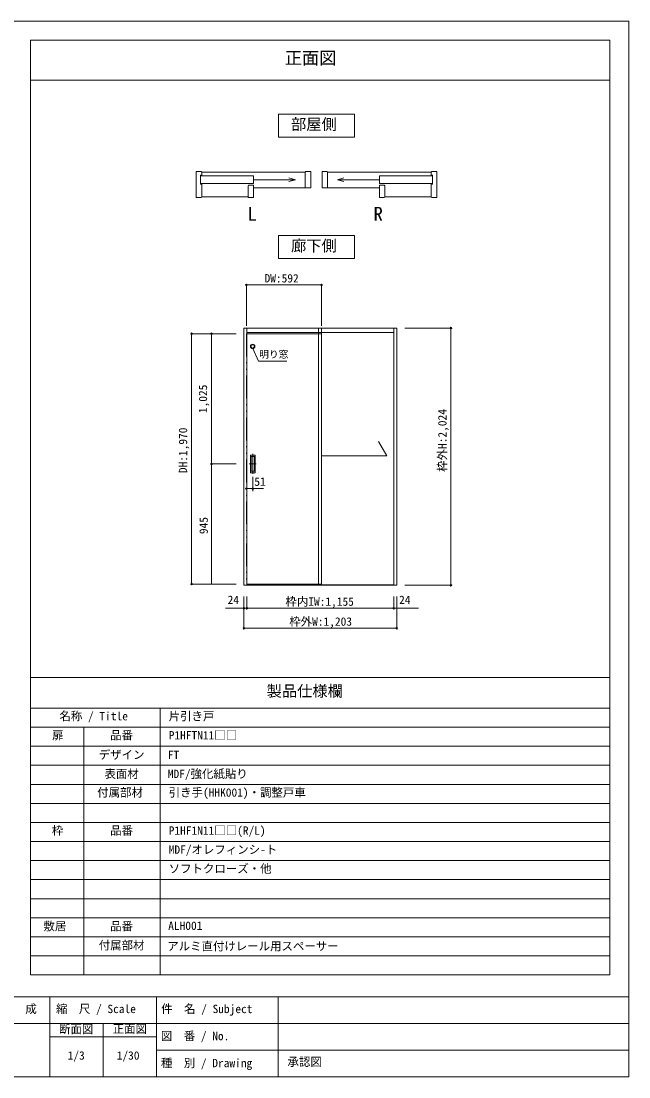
# Model space of a CAD drawing. Units: millimetres on the paper, enlarged 10 times, with parts at other scales. Extents: x -1985 to 2015, y -1370 to 1400.
# Drawn here: x 420 to 2015, y -1370 to 1400 of the extents above; entities that cross this region are included whole.
import ezdxf
from ezdxf.enums import TextEntityAlignment as Align

# ---------------------------------------------------------------- set-up
doc = ezdxf.new("R2010")
doc.units = ezdxf.units.MM
doc.header["$LTSCALE"] = 10
doc.header["$PDMODE"] = 32
doc.header["$PDSIZE"] = 4
doc.linetypes.add('DASHED_DOUBLE_DOTTED', pattern=[11, 6, -1.5, 0.25, -1.5, 0.25, -1.5])
doc.layers.add('1-1_0', color=7, linetype='Continuous', lineweight=20)
doc.layers.add('3-0', color=7, linetype='Continuous', lineweight=20)
doc.styles.add('ＭＳ ゴシック', font='')
doc.styles.get('ＭＳ ゴシック').set_extended_font_data('MS Gothic')

msp = doc.modelspace()

# ---------------------------------------------------------------- linework, layer by layer
at = {"layer": '1-1_0'}
for p, q in [((1965, 1350), (445, 1350)), ((445, -322.5), (445, 1350)), ((1965, -1102.5), (1965, 1350)), ((445, 1245), (1965, 1245)), ((1965, -322.5), (1965, 1245)), ((1965, -322.5), (1965, 1245)), ((1965, -322.5), (1965, 1245)), ((445, -1102.5), (445, -322.5)), ((445, -322.5), (1965, -322.5)), ((445, -322.5), (1965, -322.5)), ((445, -322.5), (1965, -322.5)), ((445, -322.5), (1965, -322.5)), ((445, -402.5), (1965, -402.5)), ((785, -1102.5), (785, -402.5)), ((445, -452.5), (1965, -452.5)), ((585, -1102.5), (585, -452.5)), ((445, -502.5), (1965, -502.5)), ((445, -552.5), (1965, -552.5)), ((445, -602.5), (1965, -602.5)), ((445, -652.5), (1965, -652.5)), ((445, -702.5), (1965, -702.5)), ((445, -752.5), (1965, -752.5)), ((445, -802.5), (1965, -802.5)), ((445, -852.5), (1965, -852.5)), ((445, -902.5), (1965, -902.5)), ((445, -952.5), (1965, -952.5)), ((445, -1002.5), (1965, -1002.5)), ((445, -1052.5), (1965, -1052.5)), ((445, -1102.5), (1965, -1102.5)), ((2015, -1160), (-1985, -1160)), ((495, -1160), (495, -1370)), ((775, -1160), (775, -1370)), ((1095, -1160), (1095, -1370)), ((2015, -1230), (-1175, -1230)), ((635, -1230), (635, -1370)), ((775, -1265), (495, -1265)), ((2015, -1300), (775, -1300)), ((-1985, -1370), (2015, -1370))]:
    msp.add_line(p, q, dxfattribs=at)
for points in [[(2015, -1370), (2015, 1400), (-1985, 1400), (-1985, -1370)], [(445, -322.5), (445, 1245), (1965, 1245)], [(445, -322.5), (445, 1245), (1965, 1245)], [(445, -322.5), (445, 1245), (1965, 1245)]]:
    msp.add_lwpolyline(points, dxfattribs=at)
at = {"layer": '3-0'}
for p, q in [((892.36, 1005.19), (879.46, 1005.19)), ((879.46, 936.79), (879.46, 1005.19)), ((893.86, 1003.39), (1165.66, 1003.39)), ((1165.66, 1003.69), (1165.66, 962.59)), ((1180.06, 962.59), (1180.06, 1005.19)), ((1210.06, 962.59), (1210.06, 1005.19)), ((1224.46, 1003.69), (1224.46, 962.59)), ((1496.26, 1003.39), (1224.46, 1003.39)), ((1497.76, 1005.19), (1510.66, 1005.19)), ((1510.66, 936.79), (1510.66, 1005.19)), ((890.86, 995.59), (890.86, 972.04)), ((893.86, 995.59), (890.86, 995.59)), ((890.86, 993.79), (1029.87, 993.79)), ((1029.87, 973.99), (890.86, 973.99)), ((890.86, 972.04), (893.86, 972.04)), ((1029.87, 993.79), (1029.87, 973.99)), ((1029.87, 983.89), (1140.21, 983.89)), ((1140.21, 983.89), (1122.82, 988.55)), ((1140.21, 983.89), (1122.82, 979.23)), ((1249.91, 983.89), (1267.3, 988.55)), ((1249.91, 983.89), (1267.3, 979.23)), ((1360.25, 983.89), (1249.91, 983.89)), ((1499.26, 993.79), (1360.25, 993.79)), ((1360.25, 993.79), (1360.25, 973.99)), ((1360.25, 973.99), (1499.26, 973.99)), ((1496.26, 995.59), (1499.26, 995.59)), ((1499.26, 972.04), (1496.26, 972.04)), ((1499.26, 995.59), (1499.26, 972.04)), ((1029.87, 936.79), (1029.87, 969.19)), ((1029.87, 962.59), (1180.06, 962.59)), ((1360.25, 962.59), (1210.06, 962.59)), ((1360.25, 936.79), (1360.25, 969.19)), ((892.36, 936.79), (879.46, 936.79)), ((893.86, 938.59), (1015.47, 938.59)), ((1496.26, 938.59), (1374.65, 938.59)), ((1497.76, 936.79), (1510.66, 936.79)), ((1012.79, 594.59), (1004.79, 594.59)), ((1012.79, 594.59), (1200.45, 594.59)), ((1012.79, 582.59), (1200.45, 582.59)), ((1208.45, 594.59), (1200.45, 594.59)), ((1208.45, -78.85), (1208.45, 594.59)), ((1208.45, 594.59), (1405.79, 594.59)), ((1208.45, 584.92), (1208.45, -78.08)), ((1208.45, 582.59), (1208.45, -79.08)), ((1208.45, 582.59), (1397.79, 582.59)), ((1397.79, 594.59), (1397.79, 586.59)), ((1405.79, 594.59), (1397.79, 594.59)), ((1011.12, 579.82), (1208.45, 579.82)), ((1208.45, 579.82), (1208.45, -79.18)), ((1380.06, 259.09), (1357.5, 296.81)), ((1028.12, 264.25), (1028.12, 211.98)), ((1208.45, 259.09), (1380.06, 259.09)), ((1018.87, 238.15), (1037.15, 238.15)), ((1011.12, -76.85), (1208.45, -76.85)), ((1012.79, -79.18), (1397.79, -79.18)), ((1012.79, -80.08), (1397.79, -80.08))]:
    msp.add_line(p, q, dxfattribs=at)
at = {"layer": '3-0', "color": 4, "lineweight": 9}
for p, q in [((1011.12, 707.67), (1011.12, 600.51)), ((1011.12, 707.67), (1208.45, 707.67)), ((1208.45, 707.67), (1208.45, 600.51)), ((1426.63, 594.59), (1547.98, 594.59)), ((1547.98, 594.59), (1547.98, -80.08)), ((867.4, 579.82), (984.18, 579.82)), ((867.4, 579.82), (867.4, -76.85)), ((919.72, 579.82), (984.18, 579.82)), ((919.72, 238.15), (919.72, 579.82)), ((1043.31, 507.39), (1027.98, 540.66)), ((1117.66, 507.39), (1043.31, 507.39)), ((919.72, 238.15), (984.18, 238.15)), ((919.72, -76.85), (919.72, 238.15)), ((1028.12, 204.25), (1028.12, 166.4)), ((1011.12, 173.52), (1056.01, 173.52)), ((867.4, -76.85), (984.18, -76.85)), ((1139.12, -76.85), (1045.79, -76.85)), ((1426.63, -80.08), (1547.98, -80.08)), ((1004.79, -109.9), (1004.79, -140.57)), ((1004.79, -109.9), (1004.79, -140.57)), ((1012.79, -109.9), (1012.79, -140.57)), ((1397.79, -140.57), (1397.79, -109.9)), ((1405.79, -109.9), (1405.79, -140.57)), ((1012.79, -140.57), (956.26, -140.57)), ((1004.79, -140.57), (1004.79, -192.9)), ((1012.79, -140.57), (1462.79, -140.57)), ((1397.79, -140.57), (1454.32, -140.57)), ((1405.79, -192.9), (1405.79, -140.57)), ((1004.79, -192.9), (1405.79, -192.9))]:
    msp.add_line(p, q, dxfattribs=at)
at = {"layer": '3-0', "linetype": 'DASHED_DOUBLE_DOTTED'}
msp.add_line((1011.12, 579.82), (1011.12, -76.85), dxfattribs=at)
at = {"layer": '3-0', "color": 3}
for p, q in [((1021.79, 261.49), (1034.45, 261.49)), ((1021.79, 214.82), (1021.79, 261.49)), ((1021.79, 257.49), (1034.45, 257.49)), ((1023.45, 218.82), (1023.45, 257.49)), ((1032.79, 257.49), (1032.79, 218.82)), ((1034.45, 261.49), (1034.45, 214.82)), ((1034.45, 218.82), (1021.79, 218.82)), ((1034.45, 214.82), (1021.79, 214.82))]:
    msp.add_line(p, q, dxfattribs=at)
at = {"layer": '3-0'}
for points in [[(1095.06, 1155.93), (1295.06, 1155.93), (1295.06, 1095.93), (1095.06, 1095.93)], [(1095.06, 777.25), (1295.06, 777.25), (1295.06, 837.25), (1095.06, 837.25)]]:
    msp.add_lwpolyline(points, close=True, dxfattribs=at)
for points in [[(892.36, 1005.19), (893.86, 1003.69), (893.86, 995.59)], [(1165.66, 1003.69), (1167.16, 1005.19), (1180.06, 1005.19)], [(1224.46, 1003.69), (1222.96, 1005.19), (1210.06, 1005.19)], [(1497.76, 1005.19), (1496.26, 1003.69), (1496.26, 995.59)], [(892.36, 936.79), (893.86, 938.29), (893.86, 972.04)], [(1497.76, 936.79), (1496.26, 938.29), (1496.26, 972.04)], [(1015.47, 938.29), (1015.47, 967.69), (1016.97, 969.19), (1029.87, 969.19)], [(1374.65, 938.29), (1374.65, 967.69), (1373.15, 969.19), (1360.25, 969.19)], [(1015.47, 938.29), (1016.97, 936.79), (1029.87, 936.79)], [(1374.65, 938.29), (1373.15, 936.79), (1360.25, 936.79)], [(1012.79, -80.08), (1012.79, 594.59), (1004.79, 594.59)], [(1004.79, 594.59), (1004.79, -80.08), (1012.79, -80.08)], [(1200.45, 594.59), (1200.45, -79.18), (1208.45, -79.18)], [(1200.45, 582.59), (1208.45, 582.59), (1208.45, -79.08)], [(1397.79, 594.59), (1397.79, -80.08), (1405.79, -80.08), (1405.79, 594.59)]]:
    msp.add_lwpolyline(points, dxfattribs=at)
at = {"layer": '3-0', "color": 3}
for radius in [5.83, 4.5]:
    msp.add_circle((1027.79, 546.49), radius, dxfattribs=at)
at = {"layer": '3-0', "color": 4}
for p in [(1011.12, 707.67), (1208.45, 707.67), (867.4, 579.82), (919.72, 579.82), (1547.98, 594.59), (919.72, 238.15), (1011.12, 173.52), (1028.12, 173.52), (867.4, -76.85), (1547.98, -80.08), (1004.79, -140.57), (1012.79, -140.57), (1397.79, -140.57), (1004.79, -192.9), (1405.79, -192.9)]:
    msp.add_point(p, dxfattribs=at)

# ---------------------------------------------------------------- texts
at = {"layer": '1-1_0', "style": 'ＭＳ ゴシック'}
for s, height, p in [('正面図', 32.99, (1112.24, 1276.98)), ('製品仕様欄', 29.33, (1064.4, -381.07)), ('名称 / Title', 21.99, (520.64, -441.06)), ('片引き戸', 21.99, (807.33, -441.36)), ('扉', 21.99, (501.33, -491.36)), ('品番', 21.99, (653.67, -491.36)), ('P1HFTN11□□', 21.99, (807.33, -491.36)), ('デザイン', 21.99, (623.75, -542.5)), ('FT', 21.99, (804.92, -542.5)), ('表面材', 21.99, (638.75, -592.5)), ('MDF/強化紙貼り', 21.99, (804.92, -592.5)), ('付属部材', 21.99, (619.67, -641.36)), ('引き手(HHK001)・調整戸車', 21.99, (807.33, -641.36)), ('枠', 21.99, (500.67, -741.36)), ('品番', 21.99, (653.67, -741.36)), ('P1HF1N11□□(R/L)', 21.99, (807.33, -741.36)), ('MDF/オレフィンシ-ト', 21.99, (807.33, -791.36)), ('ソフトクローズ・他', 21.99, (807.33, -841.36)), ('敷居', 21.99, (478.65, -992.36)), ('品番', 21.99, (653.75, -992.5)), ('ALH001', 21.99, (806.06, -990.99)), ('付属部材', 21.99, (623.75, -1042.5)), ('アルミ直付けレール用スペーサー', 21.99, (803.47, -1044.75)), ('作\u3000成', 21.99, (371.17, -1209.21)), ('縮\u3000尺 / Scale', 21.99, (511.68, -1209.21)), ('件\u3000名 / Subject', 21.99, (787.61, -1209.24)), ('断面図', 21.99, (519.6, -1262.15)), ('正面図', 21.99, (660.4, -1261.44)), ('図\u3000番 / No.', 21.99, (786.77, -1280.35)), ('1/3', 21.99, (542.17, -1331.45)), ('1/30', 21.99, (670.92, -1331.45)), ('種\u3000別 / Drawing', 21.99, (786.94, -1351.29)), ('承認図', 21.99, (1119.03, -1348.1))]:
    msp.add_text(s, height=height, dxfattribs=at).set_placement(p, align=Align.BOTTOM_LEFT)
at = {"layer": '3-0', "style": 'ＭＳ ゴシック'}
for s, height, p in [('部屋側', 29.33, (1128.39, 1105.93)), ('L', 36.66, (1013.92, 865.05)), ('R', 36.66, (1344.52, 865.05)), ('廊下側', 29.33, (1128.39, 787.25)), ('DW:592', 21.99, (1058.74, 707.67)), ('明り窓', 18.33, (1044.64, 511.08)), ('51', 21.99, (1032.02, 174.16)), ('24', 21.99, (961.92, -135.9)), ('枠内IW:1,155', 21.99, (1113.66, -140.57)), ('24', 21.99, (1411.98, -135.9)), ('枠外W:1,203', 21.99, (1123.66, -192.9))]:
    msp.add_text(s, height=height, dxfattribs=at).set_placement(p, align=Align.BOTTOM_LEFT)
for s, p in [('1,025', (914.72, 371.49)), ('枠外H:2,024', (1542.98, 217.42)), ('DH:1,970', (862.4, 213.99)), ('945', (916.52, 54.07))]:
    msp.add_text(s, height=21.99, rotation=90, dxfattribs=at).set_placement(p, align=Align.BOTTOM_LEFT)

doc.saveas('drawing.dxf')
